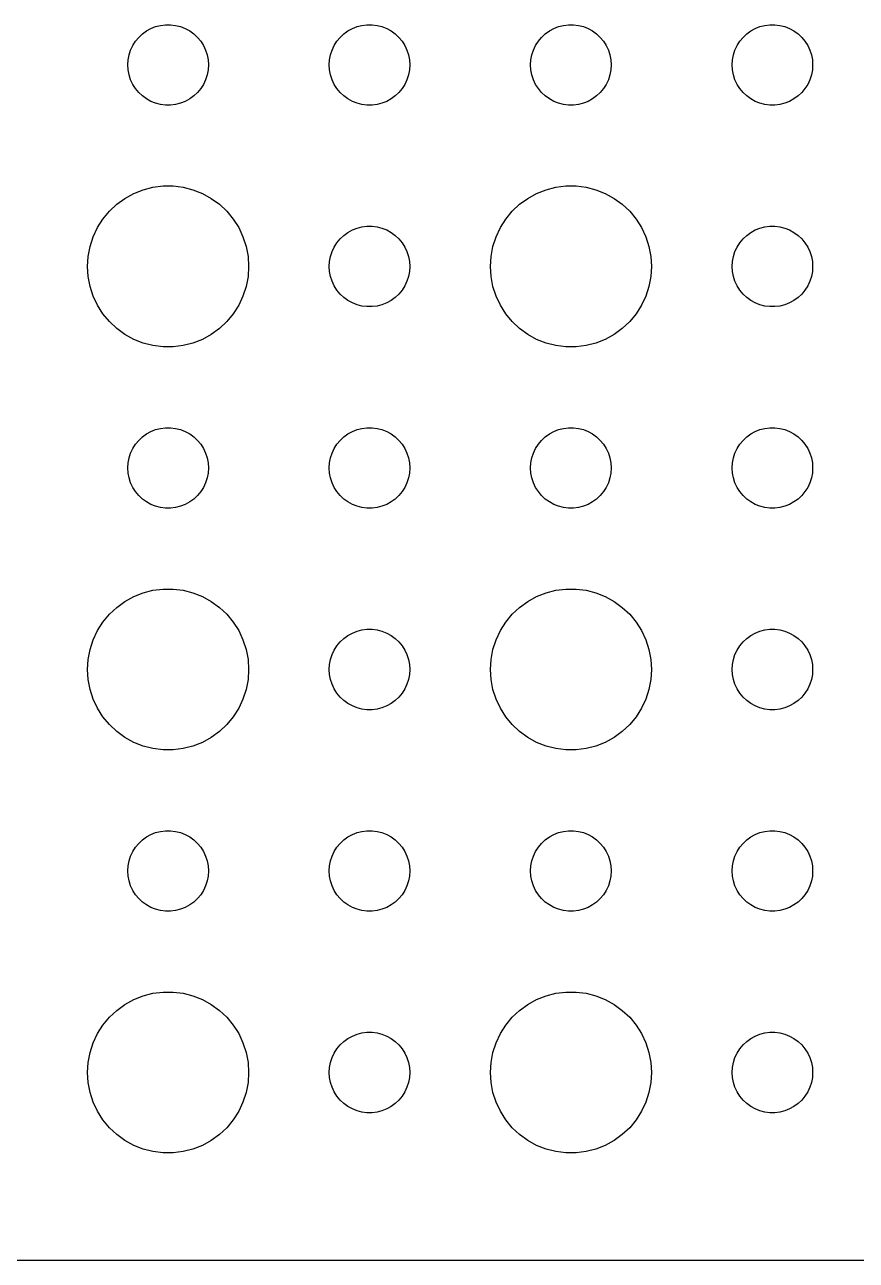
# Model space of a CAD drawing. Header units: metres. Extents: x -134 to 134, y 176 to 508.
# Drawn here: x 32.16 to 63.12, y 176.01 to 222 of the extents above; entities that cross this region are included whole.
import ezdxf

# ---------------------------------------------------------------- set-up
doc = ezdxf.new("R2010")
doc.units = ezdxf.units.M

msp = doc.modelspace()

# ---------------------------------------------------------------- linework, layer by layer
for p, q in [((36.5439, 221.656), (36.6963, 221.766)), ((36.6963, 221.766), (36.8613, 221.857)), ((36.8613, 221.857), (37.0365, 221.927)), ((37.0365, 221.927), (37.2189, 221.973)), ((37.2189, 221.973), (37.4058, 221.997)), ((37.4058, 221.997), (37.5942, 221.997)), ((37.5942, 221.997), (37.7811, 221.973)), ((37.7811, 221.973), (37.9635, 221.927)), ((37.9635, 221.927), (38.1387, 221.857)), ((38.1387, 221.857), (38.3037, 221.766)), ((38.3037, 221.766), (38.4561, 221.656)), ((44.0439, 221.656), (44.1963, 221.766)), ((44.1963, 221.766), (44.3613, 221.857)), ((44.3613, 221.857), (44.5365, 221.927)), ((44.5365, 221.927), (44.7189, 221.973)), ((44.7189, 221.973), (44.9058, 221.997)), ((44.9058, 221.997), (45.0942, 221.997)), ((45.0942, 221.997), (45.2811, 221.973)), ((45.2811, 221.973), (45.4635, 221.927)), ((45.4635, 221.927), (45.6387, 221.857)), ((45.6387, 221.857), (45.8037, 221.766)), ((45.8037, 221.766), (45.9561, 221.656)), ((51.5439, 221.656), (51.6963, 221.766)), ((51.6963, 221.766), (51.8613, 221.857)), ((51.8613, 221.857), (52.0365, 221.927)), ((52.0365, 221.927), (52.2189, 221.973)), ((52.2189, 221.973), (52.4058, 221.997)), ((52.4058, 221.997), (52.5942, 221.997)), ((52.5942, 221.997), (52.7811, 221.973)), ((52.7811, 221.973), (52.9635, 221.927)), ((52.9635, 221.927), (53.1387, 221.857)), ((53.1387, 221.857), (53.3037, 221.766)), ((53.3037, 221.766), (53.4561, 221.656)), ((59.0439, 221.656), (59.1963, 221.766)), ((59.1963, 221.766), (59.3613, 221.857)), ((59.3613, 221.857), (59.5365, 221.927)), ((59.5365, 221.927), (59.7189, 221.973)), ((59.7189, 221.973), (59.9058, 221.997)), ((59.9058, 221.997), (60.0942, 221.997)), ((60.0942, 221.997), (60.2811, 221.973)), ((60.2811, 221.973), (60.4635, 221.927)), ((60.4635, 221.927), (60.6387, 221.857)), ((60.6387, 221.857), (60.8037, 221.766)), ((60.8037, 221.766), (60.9561, 221.656)), ((36.1053, 221.052), (36.1855, 221.223)), ((36.1855, 221.223), (36.2865, 221.382)), ((36.2865, 221.382), (36.4065, 221.527)), ((36.4065, 221.527), (36.5439, 221.656)), ((38.4561, 221.656), (38.5934, 221.527)), ((38.5934, 221.527), (38.7135, 221.382)), ((38.7135, 221.382), (38.8145, 221.223)), ((38.8145, 221.223), (38.8947, 221.052)), ((43.6053, 221.052), (43.6855, 221.223)), ((43.6855, 221.223), (43.7865, 221.382)), ((43.7865, 221.382), (43.9065, 221.527)), ((43.9065, 221.527), (44.0439, 221.656)), ((45.9561, 221.656), (46.0934, 221.527)), ((46.0934, 221.527), (46.2135, 221.382)), ((46.2135, 221.382), (46.3145, 221.223)), ((46.3145, 221.223), (46.3947, 221.052)), ((51.1053, 221.052), (51.1855, 221.223)), ((51.1855, 221.223), (51.2865, 221.382)), ((51.2865, 221.382), (51.4065, 221.527)), ((51.4065, 221.527), (51.5439, 221.656)), ((53.4561, 221.656), (53.5934, 221.527)), ((53.5934, 221.527), (53.7135, 221.382)), ((53.7135, 221.382), (53.8145, 221.223)), ((53.8145, 221.223), (53.8947, 221.052)), ((58.6053, 221.052), (58.6855, 221.223)), ((58.6855, 221.223), (58.7865, 221.382)), ((58.7865, 221.382), (58.9065, 221.527)), ((58.9065, 221.527), (59.0439, 221.656)), ((60.9561, 221.656), (61.0934, 221.527)), ((61.0934, 221.527), (61.2135, 221.382)), ((61.2135, 221.382), (61.3145, 221.223)), ((61.3145, 221.223), (61.3947, 221.052)), ((36.0118, 220.688), (36.0471, 220.873)), ((36.0471, 220.873), (36.1053, 221.052)), ((38.8947, 221.052), (38.9529, 220.873)), ((38.9529, 220.873), (38.9882, 220.688)), ((43.5118, 220.688), (43.5471, 220.873)), ((43.5471, 220.873), (43.6053, 221.052)), ((46.3947, 221.052), (46.4529, 220.873)), ((46.4529, 220.873), (46.4882, 220.688)), ((51.0118, 220.688), (51.0471, 220.873)), ((51.0471, 220.873), (51.1053, 221.052)), ((53.8947, 221.052), (53.9529, 220.873)), ((53.9529, 220.873), (53.9882, 220.688)), ((58.5118, 220.688), (58.5471, 220.873)), ((58.5471, 220.873), (58.6053, 221.052)), ((61.3947, 221.052), (61.4529, 220.873)), ((61.4529, 220.873), (61.4882, 220.688)), ((36, 220.5), (36.0118, 220.688)), ((36.0118, 220.312), (36, 220.5)), ((36.0471, 220.127), (36.0118, 220.312)), ((38.9882, 220.312), (38.9529, 220.127)), ((38.9882, 220.688), (39, 220.5)), ((39, 220.5), (38.9882, 220.312)), ((43.5, 220.5), (43.5118, 220.688)), ((43.5118, 220.312), (43.5, 220.5)), ((43.5471, 220.127), (43.5118, 220.312)), ((46.4882, 220.312), (46.4529, 220.127)), ((46.4882, 220.688), (46.5, 220.5)), ((46.5, 220.5), (46.4882, 220.312)), ((51, 220.5), (51.0118, 220.688)), ((51.0118, 220.312), (51, 220.5)), ((51.0471, 220.127), (51.0118, 220.312)), ((53.9882, 220.312), (53.9529, 220.127)), ((53.9882, 220.688), (54, 220.5)), ((54, 220.5), (53.9882, 220.312)), ((58.5, 220.5), (58.5118, 220.688)), ((58.5118, 220.312), (58.5, 220.5)), ((58.5471, 220.127), (58.5118, 220.312)), ((61.4882, 220.312), (61.4529, 220.127)), ((61.4882, 220.688), (61.5, 220.5)), ((61.5, 220.5), (61.4882, 220.312)), ((36.1053, 219.948), (36.0471, 220.127)), ((36.1855, 219.777), (36.1053, 219.948)), ((38.8947, 219.948), (38.8145, 219.777)), ((38.9529, 220.127), (38.8947, 219.948)), ((43.6053, 219.948), (43.5471, 220.127)), ((43.6855, 219.777), (43.6053, 219.948)), ((46.3947, 219.948), (46.3145, 219.777)), ((46.4529, 220.127), (46.3947, 219.948)), ((51.1053, 219.948), (51.0471, 220.127)), ((51.1855, 219.777), (51.1053, 219.948)), ((53.8947, 219.948), (53.8145, 219.777)), ((53.9529, 220.127), (53.8947, 219.948)), ((58.6053, 219.948), (58.5471, 220.127)), ((58.6855, 219.777), (58.6053, 219.948)), ((61.3947, 219.948), (61.3145, 219.777)), ((61.4529, 220.127), (61.3947, 219.948)), ((36.2865, 219.618), (36.1855, 219.777)), ((36.4065, 219.473), (36.2865, 219.618)), ((36.5439, 219.344), (36.4065, 219.473)), ((38.5934, 219.473), (38.4561, 219.344)), ((38.7135, 219.618), (38.5934, 219.473)), ((38.8145, 219.777), (38.7135, 219.618)), ((43.7865, 219.618), (43.6855, 219.777)), ((43.9065, 219.473), (43.7865, 219.618)), ((44.0439, 219.344), (43.9065, 219.473)), ((46.0934, 219.473), (45.9561, 219.344)), ((46.2135, 219.618), (46.0934, 219.473)), ((46.3145, 219.777), (46.2135, 219.618)), ((51.2865, 219.618), (51.1855, 219.777)), ((51.4065, 219.473), (51.2865, 219.618)), ((51.5439, 219.344), (51.4065, 219.473)), ((53.5934, 219.473), (53.4561, 219.344)), ((53.7135, 219.618), (53.5934, 219.473)), ((53.8145, 219.777), (53.7135, 219.618)), ((58.7865, 219.618), (58.6855, 219.777)), ((58.9065, 219.473), (58.7865, 219.618)), ((59.0439, 219.344), (58.9065, 219.473)), ((61.0934, 219.473), (60.9561, 219.344)), ((61.2135, 219.618), (61.0934, 219.473)), ((61.3145, 219.777), (61.2135, 219.618)), ((36.6963, 219.234), (36.5439, 219.344)), ((36.8613, 219.143), (36.6963, 219.234)), ((37.0365, 219.073), (36.8613, 219.143)), ((37.2189, 219.027), (37.0365, 219.073)), ((37.4058, 219.003), (37.2189, 219.027)), ((37.5942, 219.003), (37.4058, 219.003)), ((37.7811, 219.027), (37.5942, 219.003)), ((37.9635, 219.073), (37.7811, 219.027)), ((38.1387, 219.143), (37.9635, 219.073)), ((38.3037, 219.234), (38.1387, 219.143)), ((38.4561, 219.344), (38.3037, 219.234)), ((44.1963, 219.234), (44.0439, 219.344)), ((44.3613, 219.143), (44.1963, 219.234)), ((44.5365, 219.073), (44.3613, 219.143)), ((44.7189, 219.027), (44.5365, 219.073)), ((44.9058, 219.003), (44.7189, 219.027)), ((45.0942, 219.003), (44.9058, 219.003)), ((45.2811, 219.027), (45.0942, 219.003)), ((45.4635, 219.073), (45.2811, 219.027)), ((45.6387, 219.143), (45.4635, 219.073)), ((45.8037, 219.234), (45.6387, 219.143)), ((45.9561, 219.344), (45.8037, 219.234)), ((51.6963, 219.234), (51.5439, 219.344)), ((51.8613, 219.143), (51.6963, 219.234)), ((52.0365, 219.073), (51.8613, 219.143)), ((52.2189, 219.027), (52.0365, 219.073)), ((52.4058, 219.003), (52.2189, 219.027)), ((52.5942, 219.003), (52.4058, 219.003)), ((52.7811, 219.027), (52.5942, 219.003)), ((52.9635, 219.073), (52.7811, 219.027)), ((53.1387, 219.143), (52.9635, 219.073)), ((53.3037, 219.234), (53.1387, 219.143)), ((53.4561, 219.344), (53.3037, 219.234)), ((59.1963, 219.234), (59.0439, 219.344)), ((59.3613, 219.143), (59.1963, 219.234)), ((59.5365, 219.073), (59.3613, 219.143)), ((59.7189, 219.027), (59.5365, 219.073)), ((59.9058, 219.003), (59.7189, 219.027)), ((60.0942, 219.003), (59.9058, 219.003)), ((60.2811, 219.027), (60.0942, 219.003)), ((60.4635, 219.073), (60.2811, 219.027)), ((60.6387, 219.143), (60.4635, 219.073)), ((60.8037, 219.234), (60.6387, 219.143)), ((60.9561, 219.344), (60.8037, 219.234)), ((35.8925, 215.533), (36.2227, 215.714)), ((36.2227, 215.714), (36.5729, 215.853)), ((36.5729, 215.853), (36.9379, 215.947)), ((36.9379, 215.947), (37.3116, 215.994)), ((37.3116, 215.994), (37.6884, 215.994)), ((37.6884, 215.994), (38.0621, 215.947)), ((38.0621, 215.947), (38.427, 215.853)), ((38.427, 215.853), (38.7773, 215.714)), ((38.7773, 215.714), (39.1075, 215.533)), ((50.8925, 215.533), (51.2227, 215.714)), ((51.2227, 215.714), (51.5729, 215.853)), ((51.5729, 215.853), (51.9379, 215.947)), ((51.9379, 215.947), (52.3116, 215.994)), ((52.3116, 215.994), (52.6884, 215.994)), ((52.6884, 215.994), (53.0621, 215.947)), ((53.0621, 215.947), (53.427, 215.853)), ((53.427, 215.853), (53.7773, 215.714)), ((53.7773, 215.714), (54.1075, 215.533)), ((35.3131, 215.054), (35.5877, 215.312)), ((35.5877, 215.312), (35.8925, 215.533)), ((39.1075, 215.533), (39.4123, 215.312)), ((39.4123, 215.312), (39.6869, 215.054)), ((50.3131, 215.054), (50.5877, 215.312)), ((50.5877, 215.312), (50.8925, 215.533)), ((54.1075, 215.533), (54.4123, 215.312)), ((54.4123, 215.312), (54.6869, 215.054)), ((34.8711, 214.445), (35.0729, 214.763)), ((35.0729, 214.763), (35.3131, 215.054)), ((39.6869, 215.054), (39.927, 214.763)), ((39.927, 214.763), (40.1289, 214.445)), ((49.8711, 214.445), (50.0729, 214.763)), ((50.0729, 214.763), (50.3131, 215.054)), ((54.6869, 215.054), (54.927, 214.763)), ((54.927, 214.763), (55.1289, 214.445)), ((34.7107, 214.104), (34.8711, 214.445)), ((40.1289, 214.445), (40.2893, 214.104)), ((44.1963, 214.266), (44.3613, 214.357)), ((44.3613, 214.357), (44.5365, 214.427)), ((44.5365, 214.427), (44.7189, 214.473)), ((44.7189, 214.473), (44.9058, 214.497)), ((44.9058, 214.497), (45.0942, 214.497)), ((45.0942, 214.497), (45.2811, 214.473)), ((45.2811, 214.473), (45.4635, 214.427)), ((45.4635, 214.427), (45.6387, 214.357)), ((45.6387, 214.357), (45.8037, 214.266)), ((49.7107, 214.104), (49.8711, 214.445)), ((55.1289, 214.445), (55.2893, 214.104)), ((59.1963, 214.266), (59.3613, 214.357)), ((59.3613, 214.357), (59.5365, 214.427)), ((59.5365, 214.427), (59.7189, 214.473)), ((59.7189, 214.473), (59.9058, 214.497)), ((59.9058, 214.497), (60.0942, 214.497)), ((60.0942, 214.497), (60.2811, 214.473)), ((60.2811, 214.473), (60.4635, 214.427)), ((60.4635, 214.427), (60.6387, 214.357)), ((60.6387, 214.357), (60.8037, 214.266)), ((34.5942, 213.746), (34.7107, 214.104)), ((40.2893, 214.104), (40.4057, 213.746)), ((43.6855, 213.723), (43.7865, 213.882)), ((43.7865, 213.882), (43.9065, 214.027)), ((43.9065, 214.027), (44.0439, 214.156)), ((44.0439, 214.156), (44.1963, 214.266)), ((45.8037, 214.266), (45.9561, 214.156)), ((45.9561, 214.156), (46.0934, 214.027)), ((46.0934, 214.027), (46.2135, 213.882)), ((46.2135, 213.882), (46.3145, 213.723)), ((49.5942, 213.746), (49.7107, 214.104)), ((55.2893, 214.104), (55.4057, 213.746)), ((58.6855, 213.723), (58.7865, 213.882)), ((58.7865, 213.882), (58.9065, 214.027)), ((58.9065, 214.027), (59.0439, 214.156)), ((59.0439, 214.156), (59.1963, 214.266)), ((60.8037, 214.266), (60.9561, 214.156)), ((60.9561, 214.156), (61.0934, 214.027)), ((61.0934, 214.027), (61.2135, 213.882)), ((61.2135, 213.882), (61.3145, 213.723)), ((34.5237, 213.376), (34.5942, 213.746)), ((40.4057, 213.746), (40.4763, 213.376)), ((43.5471, 213.373), (43.6053, 213.552)), ((43.6053, 213.552), (43.6855, 213.723)), ((46.3145, 213.723), (46.3947, 213.552)), ((46.3947, 213.552), (46.4529, 213.373)), ((49.5237, 213.376), (49.5942, 213.746)), ((55.4057, 213.746), (55.4763, 213.376)), ((58.5471, 213.373), (58.6053, 213.552)), ((58.6053, 213.552), (58.6855, 213.723)), ((61.3145, 213.723), (61.3947, 213.552)), ((61.3947, 213.552), (61.4529, 213.373)), ((34.5, 213), (34.5237, 213.376)), ((34.5237, 212.624), (34.5, 213)), ((40.4763, 213.376), (40.5, 213)), ((40.5, 213), (40.4763, 212.624)), ((43.5, 213), (43.5118, 213.188)), ((43.5118, 212.812), (43.5, 213)), ((43.5118, 213.188), (43.5471, 213.373)), ((46.4529, 213.373), (46.4882, 213.188)), ((46.4882, 213.188), (46.5, 213)), ((46.5, 213), (46.4882, 212.812)), ((49.5, 213), (49.5237, 213.376)), ((49.5237, 212.624), (49.5, 213)), ((55.4763, 213.376), (55.5, 213)), ((55.5, 213), (55.4763, 212.624)), ((58.5, 213), (58.5118, 213.188)), ((58.5118, 212.812), (58.5, 213)), ((58.5118, 213.188), (58.5471, 213.373)), ((61.4529, 213.373), (61.4882, 213.188)), ((61.4882, 213.188), (61.5, 213)), ((61.5, 213), (61.4882, 212.812)), ((34.5942, 212.254), (34.5237, 212.624)), ((40.4763, 212.624), (40.4057, 212.254)), ((43.5471, 212.627), (43.5118, 212.812)), ((43.6053, 212.448), (43.5471, 212.627)), ((46.4529, 212.627), (46.3947, 212.448)), ((46.4882, 212.812), (46.4529, 212.627)), ((49.5942, 212.254), (49.5237, 212.624)), ((55.4763, 212.624), (55.4057, 212.254)), ((58.5471, 212.627), (58.5118, 212.812)), ((58.6053, 212.448), (58.5471, 212.627)), ((61.4529, 212.627), (61.3947, 212.448)), ((61.4882, 212.812), (61.4529, 212.627)), ((34.7107, 211.896), (34.5942, 212.254)), ((40.4057, 212.254), (40.2893, 211.896)), ((43.6855, 212.277), (43.6053, 212.448)), ((43.7865, 212.118), (43.6855, 212.277)), ((43.9065, 211.973), (43.7865, 212.118)), ((46.2135, 212.118), (46.0934, 211.973)), ((46.3145, 212.277), (46.2135, 212.118)), ((46.3947, 212.448), (46.3145, 212.277)), ((49.7107, 211.896), (49.5942, 212.254)), ((55.4057, 212.254), (55.2893, 211.896)), ((58.6855, 212.277), (58.6053, 212.448)), ((58.7865, 212.118), (58.6855, 212.277)), ((58.9065, 211.973), (58.7865, 212.118)), ((61.2135, 212.118), (61.0934, 211.973)), ((61.3145, 212.277), (61.2135, 212.118)), ((61.3947, 212.448), (61.3145, 212.277)), ((34.8711, 211.555), (34.7107, 211.896)), ((35.0729, 211.237), (34.8711, 211.555)), ((40.1289, 211.555), (39.927, 211.237)), ((40.2893, 211.896), (40.1289, 211.555)), ((44.0439, 211.844), (43.9065, 211.973)), ((44.1963, 211.734), (44.0439, 211.844)), ((44.3613, 211.643), (44.1963, 211.734)), ((44.5365, 211.573), (44.3613, 211.643)), ((44.7189, 211.527), (44.5365, 211.573)), ((45.4635, 211.573), (45.2811, 211.527)), ((45.6387, 211.643), (45.4635, 211.573)), ((45.8037, 211.734), (45.6387, 211.643)), ((45.9561, 211.844), (45.8037, 211.734)), ((46.0934, 211.973), (45.9561, 211.844)), ((49.8711, 211.555), (49.7107, 211.896)), ((50.0729, 211.237), (49.8711, 211.555)), ((55.1289, 211.555), (54.927, 211.237)), ((55.2893, 211.896), (55.1289, 211.555)), ((59.0439, 211.844), (58.9065, 211.973)), ((59.1963, 211.734), (59.0439, 211.844)), ((59.3613, 211.643), (59.1963, 211.734)), ((59.5365, 211.573), (59.3613, 211.643)), ((59.7189, 211.527), (59.5365, 211.573)), ((60.4635, 211.573), (60.2811, 211.527)), ((60.6387, 211.643), (60.4635, 211.573)), ((60.8037, 211.734), (60.6387, 211.643)), ((60.9561, 211.844), (60.8037, 211.734)), ((61.0934, 211.973), (60.9561, 211.844)), ((35.3131, 210.946), (35.0729, 211.237)), ((39.927, 211.237), (39.6869, 210.946)), ((44.9058, 211.503), (44.7189, 211.527)), ((45.0942, 211.503), (44.9058, 211.503)), ((45.2811, 211.527), (45.0942, 211.503)), ((50.3131, 210.946), (50.0729, 211.237)), ((54.927, 211.237), (54.6869, 210.946)), ((59.9058, 211.503), (59.7189, 211.527)), ((60.0942, 211.503), (59.9058, 211.503)), ((60.2811, 211.527), (60.0942, 211.503)), ((35.5877, 210.688), (35.3131, 210.946)), ((35.8925, 210.467), (35.5877, 210.688)), ((39.4123, 210.688), (39.1075, 210.467)), ((39.6869, 210.946), (39.4123, 210.688)), ((50.5877, 210.688), (50.3131, 210.946)), ((50.8925, 210.467), (50.5877, 210.688)), ((54.4123, 210.688), (54.1075, 210.467)), ((54.6869, 210.946), (54.4123, 210.688)), ((36.2227, 210.286), (35.8925, 210.467)), ((36.5729, 210.147), (36.2227, 210.286)), ((38.7773, 210.286), (38.427, 210.147)), ((39.1075, 210.467), (38.7773, 210.286)), ((51.2227, 210.286), (50.8925, 210.467)), ((51.5729, 210.147), (51.2227, 210.286)), ((53.7773, 210.286), (53.427, 210.147)), ((54.1075, 210.467), (53.7773, 210.286)), ((36.9379, 210.053), (36.5729, 210.147)), ((37.3116, 210.006), (36.9379, 210.053)), ((37.6884, 210.006), (37.3116, 210.006)), ((38.0621, 210.053), (37.6884, 210.006)), ((38.427, 210.147), (38.0621, 210.053)), ((51.9379, 210.053), (51.5729, 210.147)), ((52.3116, 210.006), (51.9379, 210.053)), ((52.6884, 210.006), (52.3116, 210.006)), ((53.0621, 210.053), (52.6884, 210.006)), ((53.427, 210.147), (53.0621, 210.053)), ((37.0365, 206.927), (37.2189, 206.973)), ((37.2189, 206.973), (37.4058, 206.997)), ((37.4058, 206.997), (37.5942, 206.997)), ((37.5942, 206.997), (37.7811, 206.973)), ((37.7811, 206.973), (37.9635, 206.927)), ((44.5365, 206.927), (44.7189, 206.973)), ((44.7189, 206.973), (44.9058, 206.997)), ((44.9058, 206.997), (45.0942, 206.997)), ((45.0942, 206.997), (45.2811, 206.973)), ((45.2811, 206.973), (45.4635, 206.927)), ((52.0365, 206.927), (52.2189, 206.973)), ((52.2189, 206.973), (52.4058, 206.997)), ((52.4058, 206.997), (52.5942, 206.997)), ((52.5942, 206.997), (52.7811, 206.973)), ((52.7811, 206.973), (52.9635, 206.927)), ((59.5365, 206.927), (59.7189, 206.973)), ((59.7189, 206.973), (59.9058, 206.997)), ((59.9058, 206.997), (60.0942, 206.997)), ((60.0942, 206.997), (60.2811, 206.973)), ((60.2811, 206.973), (60.4635, 206.927)), ((36.2865, 206.382), (36.4065, 206.527)), ((36.4065, 206.527), (36.5439, 206.656)), ((36.5439, 206.656), (36.6963, 206.766)), ((36.6963, 206.766), (36.8613, 206.857)), ((36.8613, 206.857), (37.0365, 206.927)), ((37.9635, 206.927), (38.1387, 206.857)), ((38.1387, 206.857), (38.3037, 206.766)), ((38.3037, 206.766), (38.4561, 206.656)), ((38.4561, 206.656), (38.5934, 206.527)), ((38.5934, 206.527), (38.7135, 206.382)), ((43.7865, 206.382), (43.9065, 206.527)), ((43.9065, 206.527), (44.0439, 206.656)), ((44.0439, 206.656), (44.1963, 206.766)), ((44.1963, 206.766), (44.3613, 206.857)), ((44.3613, 206.857), (44.5365, 206.927)), ((45.4635, 206.927), (45.6387, 206.857)), ((45.6387, 206.857), (45.8037, 206.766)), ((45.8037, 206.766), (45.9561, 206.656)), ((45.9561, 206.656), (46.0934, 206.527)), ((46.0934, 206.527), (46.2135, 206.382)), ((51.2865, 206.382), (51.4065, 206.527)), ((51.4065, 206.527), (51.5439, 206.656)), ((51.5439, 206.656), (51.6963, 206.766)), ((51.6963, 206.766), (51.8613, 206.857)), ((51.8613, 206.857), (52.0365, 206.927)), ((52.9635, 206.927), (53.1387, 206.857)), ((53.1387, 206.857), (53.3037, 206.766)), ((53.3037, 206.766), (53.4561, 206.656)), ((53.4561, 206.656), (53.5934, 206.527)), ((53.5934, 206.527), (53.7135, 206.382)), ((58.7865, 206.382), (58.9065, 206.527)), ((58.9065, 206.527), (59.0439, 206.656)), ((59.0439, 206.656), (59.1963, 206.766)), ((59.1963, 206.766), (59.3613, 206.857)), ((59.3613, 206.857), (59.5365, 206.927)), ((60.4635, 206.927), (60.6387, 206.857)), ((60.6387, 206.857), (60.8037, 206.766)), ((60.8037, 206.766), (60.9561, 206.656)), ((60.9561, 206.656), (61.0934, 206.527)), ((61.0934, 206.527), (61.2135, 206.382)), ((36.0471, 205.873), (36.1053, 206.052)), ((36.1053, 206.052), (36.1855, 206.223)), ((36.1855, 206.223), (36.2865, 206.382)), ((38.7135, 206.382), (38.8145, 206.223)), ((38.8145, 206.223), (38.8947, 206.052)), ((38.8947, 206.052), (38.9529, 205.873)), ((43.5471, 205.873), (43.6053, 206.052)), ((43.6053, 206.052), (43.6855, 206.223)), ((43.6855, 206.223), (43.7865, 206.382)), ((46.2135, 206.382), (46.3145, 206.223)), ((46.3145, 206.223), (46.3947, 206.052)), ((46.3947, 206.052), (46.4529, 205.873)), ((51.0471, 205.873), (51.1053, 206.052)), ((51.1053, 206.052), (51.1855, 206.223)), ((51.1855, 206.223), (51.2865, 206.382)), ((53.7135, 206.382), (53.8145, 206.223)), ((53.8145, 206.223), (53.8947, 206.052)), ((53.8947, 206.052), (53.9529, 205.873)), ((58.5471, 205.873), (58.6053, 206.052)), ((58.6053, 206.052), (58.6855, 206.223)), ((58.6855, 206.223), (58.7865, 206.382)), ((61.2135, 206.382), (61.3145, 206.223)), ((61.3145, 206.223), (61.3947, 206.052)), ((61.3947, 206.052), (61.4529, 205.873)), ((36, 205.5), (36.0118, 205.688)), ((36.0118, 205.688), (36.0471, 205.873)), ((38.9529, 205.873), (38.9882, 205.688)), ((38.9882, 205.688), (39, 205.5)), ((43.5, 205.5), (43.5118, 205.688)), ((43.5118, 205.688), (43.5471, 205.873)), ((46.4529, 205.873), (46.4882, 205.688)), ((46.4882, 205.688), (46.5, 205.5)), ((51, 205.5), (51.0118, 205.688)), ((51.0118, 205.688), (51.0471, 205.873)), ((53.9529, 205.873), (53.9882, 205.688)), ((53.9882, 205.688), (54, 205.5)), ((58.5, 205.5), (58.5118, 205.688)), ((58.5118, 205.688), (58.5471, 205.873)), ((61.4529, 205.873), (61.4882, 205.688)), ((61.4882, 205.688), (61.5, 205.5)), ((36.0118, 205.312), (36, 205.5)), ((36.0471, 205.127), (36.0118, 205.312)), ((36.1053, 204.948), (36.0471, 205.127)), ((38.9529, 205.127), (38.8947, 204.948)), ((38.9882, 205.312), (38.9529, 205.127)), ((39, 205.5), (38.9882, 205.312)), ((43.5118, 205.312), (43.5, 205.5)), ((43.5471, 205.127), (43.5118, 205.312)), ((43.6053, 204.948), (43.5471, 205.127)), ((46.4529, 205.127), (46.3947, 204.948)), ((46.4882, 205.312), (46.4529, 205.127)), ((46.5, 205.5), (46.4882, 205.312)), ((51.0118, 205.312), (51, 205.5)), ((51.0471, 205.127), (51.0118, 205.312)), ((51.1053, 204.948), (51.0471, 205.127)), ((53.9529, 205.127), (53.8947, 204.948)), ((53.9882, 205.312), (53.9529, 205.127)), ((54, 205.5), (53.9882, 205.312)), ((58.5118, 205.312), (58.5, 205.5)), ((58.5471, 205.127), (58.5118, 205.312)), ((58.6053, 204.948), (58.5471, 205.127)), ((61.4529, 205.127), (61.3947, 204.948)), ((61.4882, 205.312), (61.4529, 205.127)), ((61.5, 205.5), (61.4882, 205.312)), ((36.1855, 204.777), (36.1053, 204.948)), ((36.2865, 204.618), (36.1855, 204.777)), ((38.8145, 204.777), (38.7135, 204.618)), ((38.8947, 204.948), (38.8145, 204.777)), ((43.6855, 204.777), (43.6053, 204.948)), ((43.7865, 204.618), (43.6855, 204.777)), ((46.3145, 204.777), (46.2135, 204.618)), ((46.3947, 204.948), (46.3145, 204.777)), ((51.1855, 204.777), (51.1053, 204.948)), ((51.2865, 204.618), (51.1855, 204.777)), ((53.8145, 204.777), (53.7135, 204.618)), ((53.8947, 204.948), (53.8145, 204.777)), ((58.6855, 204.777), (58.6053, 204.948)), ((58.7865, 204.618), (58.6855, 204.777)), ((61.3145, 204.777), (61.2135, 204.618)), ((61.3947, 204.948), (61.3145, 204.777)), ((36.4065, 204.473), (36.2865, 204.618)), ((36.5439, 204.344), (36.4065, 204.473)), ((36.6963, 204.234), (36.5439, 204.344)), ((36.8613, 204.143), (36.6963, 204.234)), ((38.3037, 204.234), (38.1387, 204.143)), ((38.4561, 204.344), (38.3037, 204.234)), ((38.5934, 204.473), (38.4561, 204.344)), ((38.7135, 204.618), (38.5934, 204.473)), ((43.9065, 204.473), (43.7865, 204.618)), ((44.0439, 204.344), (43.9065, 204.473)), ((44.1963, 204.234), (44.0439, 204.344)), ((44.3613, 204.143), (44.1963, 204.234)), ((45.8037, 204.234), (45.6387, 204.143)), ((45.9561, 204.344), (45.8037, 204.234)), ((46.0934, 204.473), (45.9561, 204.344)), ((46.2135, 204.618), (46.0934, 204.473)), ((51.4065, 204.473), (51.2865, 204.618)), ((51.5439, 204.344), (51.4065, 204.473)), ((51.6963, 204.234), (51.5439, 204.344)), ((51.8613, 204.143), (51.6963, 204.234)), ((53.3037, 204.234), (53.1387, 204.143)), ((53.4561, 204.344), (53.3037, 204.234)), ((53.5934, 204.473), (53.4561, 204.344)), ((53.7135, 204.618), (53.5934, 204.473)), ((58.9065, 204.473), (58.7865, 204.618)), ((59.0439, 204.344), (58.9065, 204.473)), ((59.1963, 204.234), (59.0439, 204.344)), ((59.3613, 204.143), (59.1963, 204.234)), ((60.8037, 204.234), (60.6387, 204.143)), ((60.9561, 204.344), (60.8037, 204.234)), ((61.0934, 204.473), (60.9561, 204.344)), ((61.2135, 204.618), (61.0934, 204.473)), ((37.0365, 204.073), (36.8613, 204.143)), ((37.2189, 204.027), (37.0365, 204.073)), ((37.4058, 204.003), (37.2189, 204.027)), ((37.5942, 204.003), (37.4058, 204.003)), ((37.7811, 204.027), (37.5942, 204.003)), ((37.9635, 204.073), (37.7811, 204.027)), ((38.1387, 204.143), (37.9635, 204.073)), ((44.5365, 204.073), (44.3613, 204.143)), ((44.7189, 204.027), (44.5365, 204.073)), ((44.9058, 204.003), (44.7189, 204.027)), ((45.0942, 204.003), (44.9058, 204.003)), ((45.2811, 204.027), (45.0942, 204.003)), ((45.4635, 204.073), (45.2811, 204.027)), ((45.6387, 204.143), (45.4635, 204.073)), ((52.0365, 204.073), (51.8613, 204.143)), ((52.2189, 204.027), (52.0365, 204.073)), ((52.4058, 204.003), (52.2189, 204.027)), ((52.5942, 204.003), (52.4058, 204.003)), ((52.7811, 204.027), (52.5942, 204.003)), ((52.9635, 204.073), (52.7811, 204.027)), ((53.1387, 204.143), (52.9635, 204.073)), ((59.5365, 204.073), (59.3613, 204.143)), ((59.7189, 204.027), (59.5365, 204.073)), ((59.9058, 204.003), (59.7189, 204.027)), ((60.0942, 204.003), (59.9058, 204.003)), ((60.2811, 204.027), (60.0942, 204.003)), ((60.4635, 204.073), (60.2811, 204.027)), ((60.6387, 204.143), (60.4635, 204.073)), ((36.9379, 200.947), (37.3116, 200.994)), ((37.3116, 200.994), (37.6884, 200.994)), ((37.6884, 200.994), (38.0621, 200.947)), ((51.9379, 200.947), (52.3116, 200.994)), ((52.3116, 200.994), (52.6884, 200.994)), ((52.6884, 200.994), (53.0621, 200.947)), ((35.5877, 200.312), (35.8925, 200.533)), ((35.8925, 200.533), (36.2227, 200.714)), ((36.2227, 200.714), (36.5729, 200.853)), ((36.5729, 200.853), (36.9379, 200.947)), ((38.0621, 200.947), (38.427, 200.853)), ((38.427, 200.853), (38.7773, 200.714)), ((38.7773, 200.714), (39.1075, 200.533)), ((39.1075, 200.533), (39.4123, 200.312)), ((50.5877, 200.312), (50.8925, 200.533)), ((50.8925, 200.533), (51.2227, 200.714)), ((51.2227, 200.714), (51.5729, 200.853)), ((51.5729, 200.853), (51.9379, 200.947)), ((53.0621, 200.947), (53.427, 200.853)), ((53.427, 200.853), (53.7773, 200.714)), ((53.7773, 200.714), (54.1075, 200.533)), ((54.1075, 200.533), (54.4123, 200.312)), ((35.0729, 199.763), (35.3131, 200.054)), ((35.3131, 200.054), (35.5877, 200.312)), ((39.4123, 200.312), (39.6869, 200.054)), ((39.6869, 200.054), (39.927, 199.763)), ((50.0729, 199.763), (50.3131, 200.054)), ((50.3131, 200.054), (50.5877, 200.312)), ((54.4123, 200.312), (54.6869, 200.054)), ((54.6869, 200.054), (54.927, 199.763)), ((34.8711, 199.445), (35.0729, 199.763)), ((39.927, 199.763), (40.1289, 199.445)), ((49.8711, 199.445), (50.0729, 199.763)), ((54.927, 199.763), (55.1289, 199.445)), ((34.7107, 199.104), (34.8711, 199.445)), ((40.1289, 199.445), (40.2893, 199.104)), ((43.9065, 199.027), (44.0439, 199.156)), ((44.0439, 199.156), (44.1963, 199.266)), ((44.1963, 199.266), (44.3613, 199.357)), ((44.3613, 199.357), (44.5365, 199.427)), ((44.5365, 199.427), (44.7189, 199.473)), ((44.7189, 199.473), (44.9058, 199.497)), ((44.9058, 199.497), (45.0942, 199.497)), ((45.0942, 199.497), (45.2811, 199.473)), ((45.2811, 199.473), (45.4635, 199.427)), ((45.4635, 199.427), (45.6387, 199.357)), ((45.6387, 199.357), (45.8037, 199.266)), ((45.8037, 199.266), (45.9561, 199.156)), ((45.9561, 199.156), (46.0934, 199.027)), ((49.7107, 199.104), (49.8711, 199.445)), ((55.1289, 199.445), (55.2893, 199.104)), ((58.9065, 199.027), (59.0439, 199.156)), ((59.0439, 199.156), (59.1963, 199.266)), ((59.1963, 199.266), (59.3613, 199.357)), ((59.3613, 199.357), (59.5365, 199.427)), ((59.5365, 199.427), (59.7189, 199.473)), ((59.7189, 199.473), (59.9058, 199.497)), ((59.9058, 199.497), (60.0942, 199.497)), ((60.0942, 199.497), (60.2811, 199.473)), ((60.2811, 199.473), (60.4635, 199.427)), ((60.4635, 199.427), (60.6387, 199.357)), ((60.6387, 199.357), (60.8037, 199.266)), ((60.8037, 199.266), (60.9561, 199.156)), ((60.9561, 199.156), (61.0934, 199.027)), ((34.5237, 198.376), (34.5942, 198.746)), ((34.5942, 198.746), (34.7107, 199.104)), ((40.2893, 199.104), (40.4057, 198.746)), ((40.4057, 198.746), (40.4763, 198.376)), ((43.6053, 198.552), (43.6855, 198.723)), ((43.6855, 198.723), (43.7865, 198.882)), ((43.7865, 198.882), (43.9065, 199.027)), ((46.0934, 199.027), (46.2135, 198.882)), ((46.2135, 198.882), (46.3145, 198.723)), ((46.3145, 198.723), (46.3947, 198.552)), ((49.5237, 198.376), (49.5942, 198.746)), ((49.5942, 198.746), (49.7107, 199.104)), ((55.2893, 199.104), (55.4057, 198.746)), ((55.4057, 198.746), (55.4763, 198.376)), ((58.6053, 198.552), (58.6855, 198.723)), ((58.6855, 198.723), (58.7865, 198.882)), ((58.7865, 198.882), (58.9065, 199.027)), ((61.0934, 199.027), (61.2135, 198.882)), ((61.2135, 198.882), (61.3145, 198.723)), ((61.3145, 198.723), (61.3947, 198.552)), ((34.5, 198), (34.5237, 198.376)), ((40.4763, 198.376), (40.5, 198)), ((43.5118, 198.188), (43.5471, 198.373)), ((43.5471, 198.373), (43.6053, 198.552)), ((46.3947, 198.552), (46.4529, 198.373)), ((46.4529, 198.373), (46.4882, 198.188)), ((49.5, 198), (49.5237, 198.376)), ((55.4763, 198.376), (55.5, 198)), ((58.5118, 198.188), (58.5471, 198.373)), ((58.5471, 198.373), (58.6053, 198.552)), ((61.3947, 198.552), (61.4529, 198.373)), ((61.4529, 198.373), (61.4882, 198.188)), ((34.5237, 197.624), (34.5, 198)), ((40.5, 198), (40.4763, 197.624)), ((43.5, 198), (43.5118, 198.188)), ((43.5118, 197.812), (43.5, 198)), ((43.5471, 197.627), (43.5118, 197.812)), ((46.4882, 197.812), (46.4529, 197.627)), ((46.4882, 198.188), (46.5, 198)), ((46.5, 198), (46.4882, 197.812)), ((49.5237, 197.624), (49.5, 198)), ((55.5, 198), (55.4763, 197.624)), ((58.5, 198), (58.5118, 198.188)), ((58.5118, 197.812), (58.5, 198)), ((58.5471, 197.627), (58.5118, 197.812)), ((61.4882, 197.812), (61.4529, 197.627)), ((61.4882, 198.188), (61.5, 198)), ((61.5, 198), (61.4882, 197.812)), ((34.5942, 197.254), (34.5237, 197.624)), ((40.4763, 197.624), (40.4057, 197.254)), ((43.6053, 197.448), (43.5471, 197.627)), ((43.6855, 197.277), (43.6053, 197.448)), ((46.3947, 197.448), (46.3145, 197.277)), ((46.4529, 197.627), (46.3947, 197.448)), ((49.5942, 197.254), (49.5237, 197.624)), ((55.4763, 197.624), (55.4057, 197.254)), ((58.6053, 197.448), (58.5471, 197.627)), ((58.6855, 197.277), (58.6053, 197.448)), ((61.3947, 197.448), (61.3145, 197.277)), ((61.4529, 197.627), (61.3947, 197.448)), ((34.7107, 196.896), (34.5942, 197.254)), ((34.8711, 196.555), (34.7107, 196.896)), ((40.2893, 196.896), (40.1289, 196.555)), ((40.4057, 197.254), (40.2893, 196.896)), ((43.7865, 197.118), (43.6855, 197.277)), ((43.9065, 196.973), (43.7865, 197.118)), ((44.0439, 196.844), (43.9065, 196.973)), ((44.1963, 196.734), (44.0439, 196.844)), ((45.9561, 196.844), (45.8037, 196.734)), ((46.0934, 196.973), (45.9561, 196.844)), ((46.2135, 197.118), (46.0934, 196.973)), ((46.3145, 197.277), (46.2135, 197.118)), ((49.7107, 196.896), (49.5942, 197.254)), ((49.8711, 196.555), (49.7107, 196.896)), ((55.2893, 196.896), (55.1289, 196.555)), ((55.4057, 197.254), (55.2893, 196.896)), ((58.7865, 197.118), (58.6855, 197.277)), ((58.9065, 196.973), (58.7865, 197.118)), ((59.0439, 196.844), (58.9065, 196.973)), ((59.1963, 196.734), (59.0439, 196.844)), ((60.9561, 196.844), (60.8037, 196.734)), ((61.0934, 196.973), (60.9561, 196.844)), ((61.2135, 197.118), (61.0934, 196.973)), ((61.3145, 197.277), (61.2135, 197.118)), ((35.0729, 196.237), (34.8711, 196.555)), ((40.1289, 196.555), (39.927, 196.237)), ((44.3613, 196.643), (44.1963, 196.734)), ((44.5365, 196.573), (44.3613, 196.643)), ((44.7189, 196.527), (44.5365, 196.573)), ((44.9058, 196.503), (44.7189, 196.527)), ((45.0942, 196.503), (44.9058, 196.503)), ((45.2811, 196.527), (45.0942, 196.503)), ((45.4635, 196.573), (45.2811, 196.527)), ((45.6387, 196.643), (45.4635, 196.573)), ((45.8037, 196.734), (45.6387, 196.643)), ((50.0729, 196.237), (49.8711, 196.555)), ((55.1289, 196.555), (54.927, 196.237)), ((59.3613, 196.643), (59.1963, 196.734)), ((59.5365, 196.573), (59.3613, 196.643)), ((59.7189, 196.527), (59.5365, 196.573)), ((59.9058, 196.503), (59.7189, 196.527)), ((60.0942, 196.503), (59.9058, 196.503)), ((60.2811, 196.527), (60.0942, 196.503)), ((60.4635, 196.573), (60.2811, 196.527)), ((60.6387, 196.643), (60.4635, 196.573)), ((60.8037, 196.734), (60.6387, 196.643)), ((35.3131, 195.946), (35.0729, 196.237)), ((35.5877, 195.688), (35.3131, 195.946)), ((39.6869, 195.946), (39.4123, 195.688)), ((39.927, 196.237), (39.6869, 195.946)), ((50.3131, 195.946), (50.0729, 196.237)), ((50.5877, 195.688), (50.3131, 195.946)), ((54.6869, 195.946), (54.4123, 195.688)), ((54.927, 196.237), (54.6869, 195.946)), ((35.8925, 195.467), (35.5877, 195.688)), ((36.2227, 195.286), (35.8925, 195.467)), ((39.1075, 195.467), (38.7773, 195.286)), ((39.4123, 195.688), (39.1075, 195.467)), ((50.8925, 195.467), (50.5877, 195.688)), ((51.2227, 195.286), (50.8925, 195.467)), ((54.1075, 195.467), (53.7773, 195.286)), ((54.4123, 195.688), (54.1075, 195.467)), ((36.5729, 195.147), (36.2227, 195.286)), ((36.9379, 195.053), (36.5729, 195.147)), ((37.3116, 195.006), (36.9379, 195.053)), ((37.6884, 195.006), (37.3116, 195.006)), ((38.0621, 195.053), (37.6884, 195.006)), ((38.427, 195.147), (38.0621, 195.053)), ((38.7773, 195.286), (38.427, 195.147)), ((51.5729, 195.147), (51.2227, 195.286)), ((51.9379, 195.053), (51.5729, 195.147)), ((52.3116, 195.006), (51.9379, 195.053)), ((52.6884, 195.006), (52.3116, 195.006)), ((53.0621, 195.053), (52.6884, 195.006)), ((53.427, 195.147), (53.0621, 195.053)), ((53.7773, 195.286), (53.427, 195.147)), ((36.5439, 191.656), (36.6963, 191.766)), ((36.6963, 191.766), (36.8613, 191.857)), ((36.8613, 191.857), (37.0365, 191.927)), ((37.0365, 191.927), (37.2189, 191.973)), ((37.2189, 191.973), (37.4058, 191.997)), ((37.4058, 191.997), (37.5942, 191.997)), ((37.5942, 191.997), (37.7811, 191.973)), ((37.7811, 191.973), (37.9635, 191.927)), ((37.9635, 191.927), (38.1387, 191.857)), ((38.1387, 191.857), (38.3037, 191.766)), ((38.3037, 191.766), (38.4561, 191.656)), ((44.0439, 191.656), (44.1963, 191.766)), ((44.1963, 191.766), (44.3613, 191.857)), ((44.3613, 191.857), (44.5365, 191.927)), ((44.5365, 191.927), (44.7189, 191.973)), ((44.7189, 191.973), (44.9058, 191.997)), ((44.9058, 191.997), (45.0942, 191.997)), ((45.0942, 191.997), (45.2811, 191.973)), ((45.2811, 191.973), (45.4635, 191.927)), ((45.4635, 191.927), (45.6387, 191.857)), ((45.6387, 191.857), (45.8037, 191.766)), ((45.8037, 191.766), (45.9561, 191.656)), ((51.5439, 191.656), (51.6963, 191.766)), ((51.6963, 191.766), (51.8613, 191.857)), ((51.8613, 191.857), (52.0365, 191.927)), ((52.0365, 191.927), (52.2189, 191.973)), ((52.2189, 191.973), (52.4058, 191.997)), ((52.4058, 191.997), (52.5942, 191.997)), ((52.5942, 191.997), (52.7811, 191.973)), ((52.7811, 191.973), (52.9635, 191.927)), ((52.9635, 191.927), (53.1387, 191.857)), ((53.1387, 191.857), (53.3037, 191.766)), ((53.3037, 191.766), (53.4561, 191.656)), ((59.0439, 191.656), (59.1963, 191.766)), ((59.1963, 191.766), (59.3613, 191.857)), ((59.3613, 191.857), (59.5365, 191.927)), ((59.5365, 191.927), (59.7189, 191.973)), ((59.7189, 191.973), (59.9058, 191.997)), ((59.9058, 191.997), (60.0942, 191.997)), ((60.0942, 191.997), (60.2811, 191.973)), ((60.2811, 191.973), (60.4635, 191.927)), ((60.4635, 191.927), (60.6387, 191.857)), ((60.6387, 191.857), (60.8037, 191.766)), ((60.8037, 191.766), (60.9561, 191.656)), ((36.1855, 191.223), (36.2865, 191.382)), ((36.2865, 191.382), (36.4065, 191.527)), ((36.4065, 191.527), (36.5439, 191.656)), ((38.4561, 191.656), (38.5934, 191.527)), ((38.5934, 191.527), (38.7135, 191.382)), ((38.7135, 191.382), (38.8145, 191.223)), ((43.6855, 191.223), (43.7865, 191.382)), ((43.7865, 191.382), (43.9065, 191.527)), ((43.9065, 191.527), (44.0439, 191.656)), ((45.9561, 191.656), (46.0934, 191.527)), ((46.0934, 191.527), (46.2135, 191.382)), ((46.2135, 191.382), (46.3145, 191.223)), ((51.1855, 191.223), (51.2865, 191.382)), ((51.2865, 191.382), (51.4065, 191.527)), ((51.4065, 191.527), (51.5439, 191.656)), ((53.4561, 191.656), (53.5934, 191.527)), ((53.5934, 191.527), (53.7135, 191.382)), ((53.7135, 191.382), (53.8145, 191.223)), ((58.6855, 191.223), (58.7865, 191.382)), ((58.7865, 191.382), (58.9065, 191.527)), ((58.9065, 191.527), (59.0439, 191.656)), ((60.9561, 191.656), (61.0934, 191.527)), ((61.0934, 191.527), (61.2135, 191.382)), ((61.2135, 191.382), (61.3145, 191.223)), ((36.0118, 190.688), (36.0471, 190.873)), ((36.0471, 190.873), (36.1053, 191.052)), ((36.1053, 191.052), (36.1855, 191.223)), ((38.8145, 191.223), (38.8947, 191.052)), ((38.8947, 191.052), (38.9529, 190.873)), ((38.9529, 190.873), (38.9882, 190.688)), ((43.5118, 190.688), (43.5471, 190.873)), ((43.5471, 190.873), (43.6053, 191.052)), ((43.6053, 191.052), (43.6855, 191.223)), ((46.3145, 191.223), (46.3947, 191.052)), ((46.3947, 191.052), (46.4529, 190.873)), ((46.4529, 190.873), (46.4882, 190.688)), ((51.0118, 190.688), (51.0471, 190.873)), ((51.0471, 190.873), (51.1053, 191.052)), ((51.1053, 191.052), (51.1855, 191.223)), ((53.8145, 191.223), (53.8947, 191.052)), ((53.8947, 191.052), (53.9529, 190.873)), ((53.9529, 190.873), (53.9882, 190.688)), ((58.5118, 190.688), (58.5471, 190.873)), ((58.5471, 190.873), (58.6053, 191.052)), ((58.6053, 191.052), (58.6855, 191.223)), ((61.3145, 191.223), (61.3947, 191.052)), ((61.3947, 191.052), (61.4529, 190.873)), ((61.4529, 190.873), (61.4882, 190.688)), ((36, 190.5), (36.0118, 190.688)), ((36.0118, 190.312), (36, 190.5)), ((38.9882, 190.688), (39, 190.5)), ((39, 190.5), (38.9882, 190.312)), ((43.5, 190.5), (43.5118, 190.688)), ((43.5118, 190.312), (43.5, 190.5)), ((46.4882, 190.688), (46.5, 190.5)), ((46.5, 190.5), (46.4882, 190.312)), ((51, 190.5), (51.0118, 190.688)), ((51.0118, 190.312), (51, 190.5)), ((53.9882, 190.688), (54, 190.5)), ((54, 190.5), (53.9882, 190.312)), ((58.5, 190.5), (58.5118, 190.688)), ((58.5118, 190.312), (58.5, 190.5)), ((61.4882, 190.688), (61.5, 190.5)), ((61.5, 190.5), (61.4882, 190.312)), ((36.0471, 190.127), (36.0118, 190.312)), ((36.1053, 189.948), (36.0471, 190.127)), ((36.1855, 189.777), (36.1053, 189.948)), ((38.8947, 189.948), (38.8145, 189.777)), ((38.9529, 190.127), (38.8947, 189.948)), ((38.9882, 190.312), (38.9529, 190.127)), ((43.5471, 190.127), (43.5118, 190.312)), ((43.6053, 189.948), (43.5471, 190.127)), ((43.6855, 189.777), (43.6053, 189.948)), ((46.3947, 189.948), (46.3145, 189.777)), ((46.4529, 190.127), (46.3947, 189.948)), ((46.4882, 190.312), (46.4529, 190.127)), ((51.0471, 190.127), (51.0118, 190.312)), ((51.1053, 189.948), (51.0471, 190.127)), ((51.1855, 189.777), (51.1053, 189.948)), ((53.8947, 189.948), (53.8145, 189.777)), ((53.9529, 190.127), (53.8947, 189.948)), ((53.9882, 190.312), (53.9529, 190.127)), ((58.5471, 190.127), (58.5118, 190.312)), ((58.6053, 189.948), (58.5471, 190.127)), ((58.6855, 189.777), (58.6053, 189.948)), ((61.3947, 189.948), (61.3145, 189.777)), ((61.4529, 190.127), (61.3947, 189.948)), ((61.4882, 190.312), (61.4529, 190.127)), ((36.2865, 189.618), (36.1855, 189.777)), ((36.4065, 189.473), (36.2865, 189.618)), ((36.5439, 189.344), (36.4065, 189.473)), ((38.5934, 189.473), (38.4561, 189.344)), ((38.7135, 189.618), (38.5934, 189.473)), ((38.8145, 189.777), (38.7135, 189.618)), ((43.7865, 189.618), (43.6855, 189.777)), ((43.9065, 189.473), (43.7865, 189.618)), ((44.0439, 189.344), (43.9065, 189.473)), ((46.0934, 189.473), (45.9561, 189.344)), ((46.2135, 189.618), (46.0934, 189.473)), ((46.3145, 189.777), (46.2135, 189.618)), ((51.2865, 189.618), (51.1855, 189.777)), ((51.4065, 189.473), (51.2865, 189.618)), ((51.5439, 189.344), (51.4065, 189.473)), ((53.5934, 189.473), (53.4561, 189.344)), ((53.7135, 189.618), (53.5934, 189.473)), ((53.8145, 189.777), (53.7135, 189.618)), ((58.7865, 189.618), (58.6855, 189.777)), ((58.9065, 189.473), (58.7865, 189.618)), ((59.0439, 189.344), (58.9065, 189.473)), ((61.0934, 189.473), (60.9561, 189.344)), ((61.2135, 189.618), (61.0934, 189.473)), ((61.3145, 189.777), (61.2135, 189.618)), ((36.6963, 189.234), (36.5439, 189.344)), ((36.8613, 189.143), (36.6963, 189.234)), ((37.0365, 189.073), (36.8613, 189.143)), ((37.2189, 189.027), (37.0365, 189.073)), ((37.4058, 189.003), (37.2189, 189.027)), ((37.7811, 189.027), (37.5942, 189.003)), ((37.9635, 189.073), (37.7811, 189.027)), ((38.1387, 189.143), (37.9635, 189.073)), ((38.3037, 189.234), (38.1387, 189.143)), ((38.4561, 189.344), (38.3037, 189.234)), ((44.1963, 189.234), (44.0439, 189.344)), ((44.3613, 189.143), (44.1963, 189.234)), ((44.5365, 189.073), (44.3613, 189.143)), ((44.7189, 189.027), (44.5365, 189.073)), ((44.9058, 189.003), (44.7189, 189.027)), ((45.2811, 189.027), (45.0942, 189.003)), ((45.4635, 189.073), (45.2811, 189.027)), ((45.6387, 189.143), (45.4635, 189.073)), ((45.8037, 189.234), (45.6387, 189.143)), ((45.9561, 189.344), (45.8037, 189.234)), ((51.6963, 189.234), (51.5439, 189.344)), ((51.8613, 189.143), (51.6963, 189.234)), ((52.0365, 189.073), (51.8613, 189.143)), ((52.2189, 189.027), (52.0365, 189.073)), ((52.4058, 189.003), (52.2189, 189.027)), ((52.7811, 189.027), (52.5942, 189.003)), ((52.9635, 189.073), (52.7811, 189.027)), ((53.1387, 189.143), (52.9635, 189.073)), ((53.3037, 189.234), (53.1387, 189.143)), ((53.4561, 189.344), (53.3037, 189.234)), ((59.1963, 189.234), (59.0439, 189.344)), ((59.3613, 189.143), (59.1963, 189.234)), ((59.5365, 189.073), (59.3613, 189.143)), ((59.7189, 189.027), (59.5365, 189.073)), ((59.9058, 189.003), (59.7189, 189.027)), ((60.2811, 189.027), (60.0942, 189.003)), ((60.4635, 189.073), (60.2811, 189.027)), ((60.6387, 189.143), (60.4635, 189.073)), ((60.8037, 189.234), (60.6387, 189.143)), ((60.9561, 189.344), (60.8037, 189.234)), ((37.5942, 189.003), (37.4058, 189.003)), ((45.0942, 189.003), (44.9058, 189.003)), ((52.5942, 189.003), (52.4058, 189.003)), ((60.0942, 189.003), (59.9058, 189.003)), ((36.2227, 185.714), (36.5729, 185.853)), ((36.5729, 185.853), (36.9379, 185.947)), ((36.9379, 185.947), (37.3116, 185.994)), ((37.3116, 185.994), (37.6884, 185.994)), ((37.6884, 185.994), (38.0621, 185.947)), ((38.0621, 185.947), (38.427, 185.853)), ((38.427, 185.853), (38.7773, 185.714)), ((51.2227, 185.714), (51.5729, 185.853)), ((51.5729, 185.853), (51.9379, 185.947)), ((51.9379, 185.947), (52.3116, 185.994)), ((52.3116, 185.994), (52.6884, 185.994)), ((52.6884, 185.994), (53.0621, 185.947)), ((53.0621, 185.947), (53.427, 185.853)), ((53.427, 185.853), (53.7773, 185.714)), ((35.5877, 185.312), (35.8925, 185.533)), ((35.8925, 185.533), (36.2227, 185.714)), ((38.7773, 185.714), (39.1075, 185.533)), ((39.1075, 185.533), (39.4123, 185.312)), ((50.5877, 185.312), (50.8925, 185.533)), ((50.8925, 185.533), (51.2227, 185.714)), ((53.7773, 185.714), (54.1075, 185.533)), ((54.1075, 185.533), (54.4123, 185.312)), ((35.0729, 184.763), (35.3131, 185.054)), ((35.3131, 185.054), (35.5877, 185.312)), ((39.4123, 185.312), (39.6869, 185.054)), ((39.6869, 185.054), (39.927, 184.763)), ((50.0729, 184.763), (50.3131, 185.054)), ((50.3131, 185.054), (50.5877, 185.312)), ((54.4123, 185.312), (54.6869, 185.054)), ((54.6869, 185.054), (54.927, 184.763)), ((34.7107, 184.104), (34.8711, 184.445)), ((34.8711, 184.445), (35.0729, 184.763)), ((39.927, 184.763), (40.1289, 184.445)), ((40.1289, 184.445), (40.2893, 184.104)), ((44.3613, 184.357), (44.5365, 184.427)), ((44.5365, 184.427), (44.7189, 184.473)), ((44.7189, 184.473), (44.9058, 184.497)), ((44.9058, 184.497), (45.0942, 184.497)), ((45.0942, 184.497), (45.2811, 184.473)), ((45.2811, 184.473), (45.4635, 184.427)), ((45.4635, 184.427), (45.6387, 184.357)), ((49.7107, 184.104), (49.8711, 184.445)), ((49.8711, 184.445), (50.0729, 184.763)), ((54.927, 184.763), (55.1289, 184.445)), ((55.1289, 184.445), (55.2893, 184.104)), ((59.3613, 184.357), (59.5365, 184.427)), ((59.5365, 184.427), (59.7189, 184.473)), ((59.7189, 184.473), (59.9058, 184.497)), ((59.9058, 184.497), (60.0942, 184.497)), ((60.0942, 184.497), (60.2811, 184.473)), ((60.2811, 184.473), (60.4635, 184.427)), ((60.4635, 184.427), (60.6387, 184.357)), ((34.5942, 183.746), (34.7107, 184.104)), ((40.2893, 184.104), (40.4057, 183.746)), ((43.7865, 183.882), (43.9065, 184.027)), ((43.9065, 184.027), (44.0439, 184.156)), ((44.0439, 184.156), (44.1963, 184.266)), ((44.1963, 184.266), (44.3613, 184.357)), ((45.6387, 184.357), (45.8037, 184.266)), ((45.8037, 184.266), (45.9561, 184.156)), ((45.9561, 184.156), (46.0934, 184.027)), ((46.0934, 184.027), (46.2135, 183.882)), ((49.5942, 183.746), (49.7107, 184.104)), ((55.2893, 184.104), (55.4057, 183.746)), ((58.7865, 183.882), (58.9065, 184.027)), ((58.9065, 184.027), (59.0439, 184.156)), ((59.0439, 184.156), (59.1963, 184.266)), ((59.1963, 184.266), (59.3613, 184.357)), ((60.6387, 184.357), (60.8037, 184.266)), ((60.8037, 184.266), (60.9561, 184.156)), ((60.9561, 184.156), (61.0934, 184.027)), ((61.0934, 184.027), (61.2135, 183.882)), ((34.5237, 183.376), (34.5942, 183.746)), ((40.4057, 183.746), (40.4763, 183.376)), ((43.5471, 183.373), (43.6053, 183.552)), ((43.6053, 183.552), (43.6855, 183.723)), ((43.6855, 183.723), (43.7865, 183.882)), ((46.2135, 183.882), (46.3145, 183.723)), ((46.3145, 183.723), (46.3947, 183.552)), ((46.3947, 183.552), (46.4529, 183.373)), ((49.5237, 183.376), (49.5942, 183.746)), ((55.4057, 183.746), (55.4763, 183.376)), ((58.5471, 183.373), (58.6053, 183.552)), ((58.6053, 183.552), (58.6855, 183.723)), ((58.6855, 183.723), (58.7865, 183.882)), ((61.2135, 183.882), (61.3145, 183.723)), ((61.3145, 183.723), (61.3947, 183.552)), ((61.3947, 183.552), (61.4529, 183.373)), ((34.5, 183), (34.5237, 183.376)), ((40.4763, 183.376), (40.5, 183)), ((43.5, 183), (43.5118, 183.188)), ((43.5118, 183.188), (43.5471, 183.373)), ((46.4529, 183.373), (46.4882, 183.188)), ((46.4882, 183.188), (46.5, 183)), ((49.5, 183), (49.5237, 183.376)), ((55.4763, 183.376), (55.5, 183)), ((58.5, 183), (58.5118, 183.188)), ((58.5118, 183.188), (58.5471, 183.373)), ((61.4529, 183.373), (61.4882, 183.188)), ((61.4882, 183.188), (61.5, 183)), ((34.5237, 182.624), (34.5, 183)), ((34.5942, 182.254), (34.5237, 182.624)), ((40.4763, 182.624), (40.4057, 182.254)), ((40.5, 183), (40.4763, 182.624)), ((43.5118, 182.812), (43.5, 183)), ((43.5471, 182.627), (43.5118, 182.812)), ((43.6053, 182.448), (43.5471, 182.627)), ((46.4529, 182.627), (46.3947, 182.448)), ((46.4882, 182.812), (46.4529, 182.627)), ((46.5, 183), (46.4882, 182.812)), ((49.5237, 182.624), (49.5, 183)), ((49.5942, 182.254), (49.5237, 182.624)), ((55.4763, 182.624), (55.4057, 182.254)), ((55.5, 183), (55.4763, 182.624)), ((58.5118, 182.812), (58.5, 183)), ((58.5471, 182.627), (58.5118, 182.812)), ((58.6053, 182.448), (58.5471, 182.627)), ((61.4529, 182.627), (61.3947, 182.448)), ((61.4882, 182.812), (61.4529, 182.627)), ((61.5, 183), (61.4882, 182.812)), ((34.7107, 181.896), (34.5942, 182.254)), ((40.4057, 182.254), (40.2893, 181.896)), ((43.6855, 182.277), (43.6053, 182.448)), ((43.7865, 182.118), (43.6855, 182.277)), ((43.9065, 181.973), (43.7865, 182.118)), ((46.2135, 182.118), (46.0934, 181.973)), ((46.3145, 182.277), (46.2135, 182.118)), ((46.3947, 182.448), (46.3145, 182.277)), ((49.7107, 181.896), (49.5942, 182.254)), ((55.4057, 182.254), (55.2893, 181.896)), ((58.6855, 182.277), (58.6053, 182.448)), ((58.7865, 182.118), (58.6855, 182.277)), ((58.9065, 181.973), (58.7865, 182.118)), ((61.2135, 182.118), (61.0934, 181.973)), ((61.3145, 182.277), (61.2135, 182.118)), ((61.3947, 182.448), (61.3145, 182.277)), ((34.8711, 181.555), (34.7107, 181.896)), ((40.2893, 181.896), (40.1289, 181.555)), ((44.0439, 181.844), (43.9065, 181.973)), ((44.1963, 181.734), (44.0439, 181.844)), ((44.3613, 181.643), (44.1963, 181.734)), ((45.8037, 181.734), (45.6387, 181.643)), ((45.9561, 181.844), (45.8037, 181.734)), ((46.0934, 181.973), (45.9561, 181.844)), ((49.8711, 181.555), (49.7107, 181.896)), ((55.2893, 181.896), (55.1289, 181.555)), ((59.0439, 181.844), (58.9065, 181.973)), ((59.1963, 181.734), (59.0439, 181.844)), ((59.3613, 181.643), (59.1963, 181.734)), ((60.8037, 181.734), (60.6387, 181.643)), ((60.9561, 181.844), (60.8037, 181.734)), ((61.0934, 181.973), (60.9561, 181.844)), ((35.0729, 181.237), (34.8711, 181.555)), ((35.3131, 180.946), (35.0729, 181.237)), ((39.927, 181.237), (39.6869, 180.946)), ((40.1289, 181.555), (39.927, 181.237)), ((44.5365, 181.573), (44.3613, 181.643)), ((44.7189, 181.527), (44.5365, 181.573)), ((44.9058, 181.503), (44.7189, 181.527)), ((45.0942, 181.503), (44.9058, 181.503)), ((45.2811, 181.527), (45.0942, 181.503)), ((45.4635, 181.573), (45.2811, 181.527)), ((45.6387, 181.643), (45.4635, 181.573)), ((50.0729, 181.237), (49.8711, 181.555)), ((50.3131, 180.946), (50.0729, 181.237)), ((54.927, 181.237), (54.6869, 180.946)), ((55.1289, 181.555), (54.927, 181.237)), ((59.5365, 181.573), (59.3613, 181.643)), ((59.7189, 181.527), (59.5365, 181.573)), ((59.9058, 181.503), (59.7189, 181.527)), ((60.0942, 181.503), (59.9058, 181.503)), ((60.2811, 181.527), (60.0942, 181.503)), ((60.4635, 181.573), (60.2811, 181.527)), ((60.6387, 181.643), (60.4635, 181.573)), ((35.5877, 180.688), (35.3131, 180.946)), ((39.6869, 180.946), (39.4123, 180.688)), ((50.5877, 180.688), (50.3131, 180.946)), ((54.6869, 180.946), (54.4123, 180.688)), ((35.8925, 180.467), (35.5877, 180.688)), ((36.2227, 180.286), (35.8925, 180.467)), ((36.5729, 180.147), (36.2227, 180.286)), ((38.7773, 180.286), (38.427, 180.147)), ((39.1075, 180.467), (38.7773, 180.286)), ((39.4123, 180.688), (39.1075, 180.467)), ((50.8925, 180.467), (50.5877, 180.688)), ((51.2227, 180.286), (50.8925, 180.467)), ((51.5729, 180.147), (51.2227, 180.286)), ((53.7773, 180.286), (53.427, 180.147)), ((54.1075, 180.467), (53.7773, 180.286)), ((54.4123, 180.688), (54.1075, 180.467)), ((36.9379, 180.053), (36.5729, 180.147)), ((37.3116, 180.006), (36.9379, 180.053)), ((37.6884, 180.006), (37.3116, 180.006)), ((38.0621, 180.053), (37.6884, 180.006)), ((38.427, 180.147), (38.0621, 180.053)), ((51.9379, 180.053), (51.5729, 180.147)), ((52.3116, 180.006), (51.9379, 180.053)), ((52.6884, 180.006), (52.3116, 180.006)), ((53.0621, 180.053), (52.6884, 180.006)), ((53.427, 180.147), (53.0621, 180.053)), ((-129.814, 176.01), (129.814, 176.01))]:
    msp.add_line(p, q)

doc.saveas('drawing.dxf')
